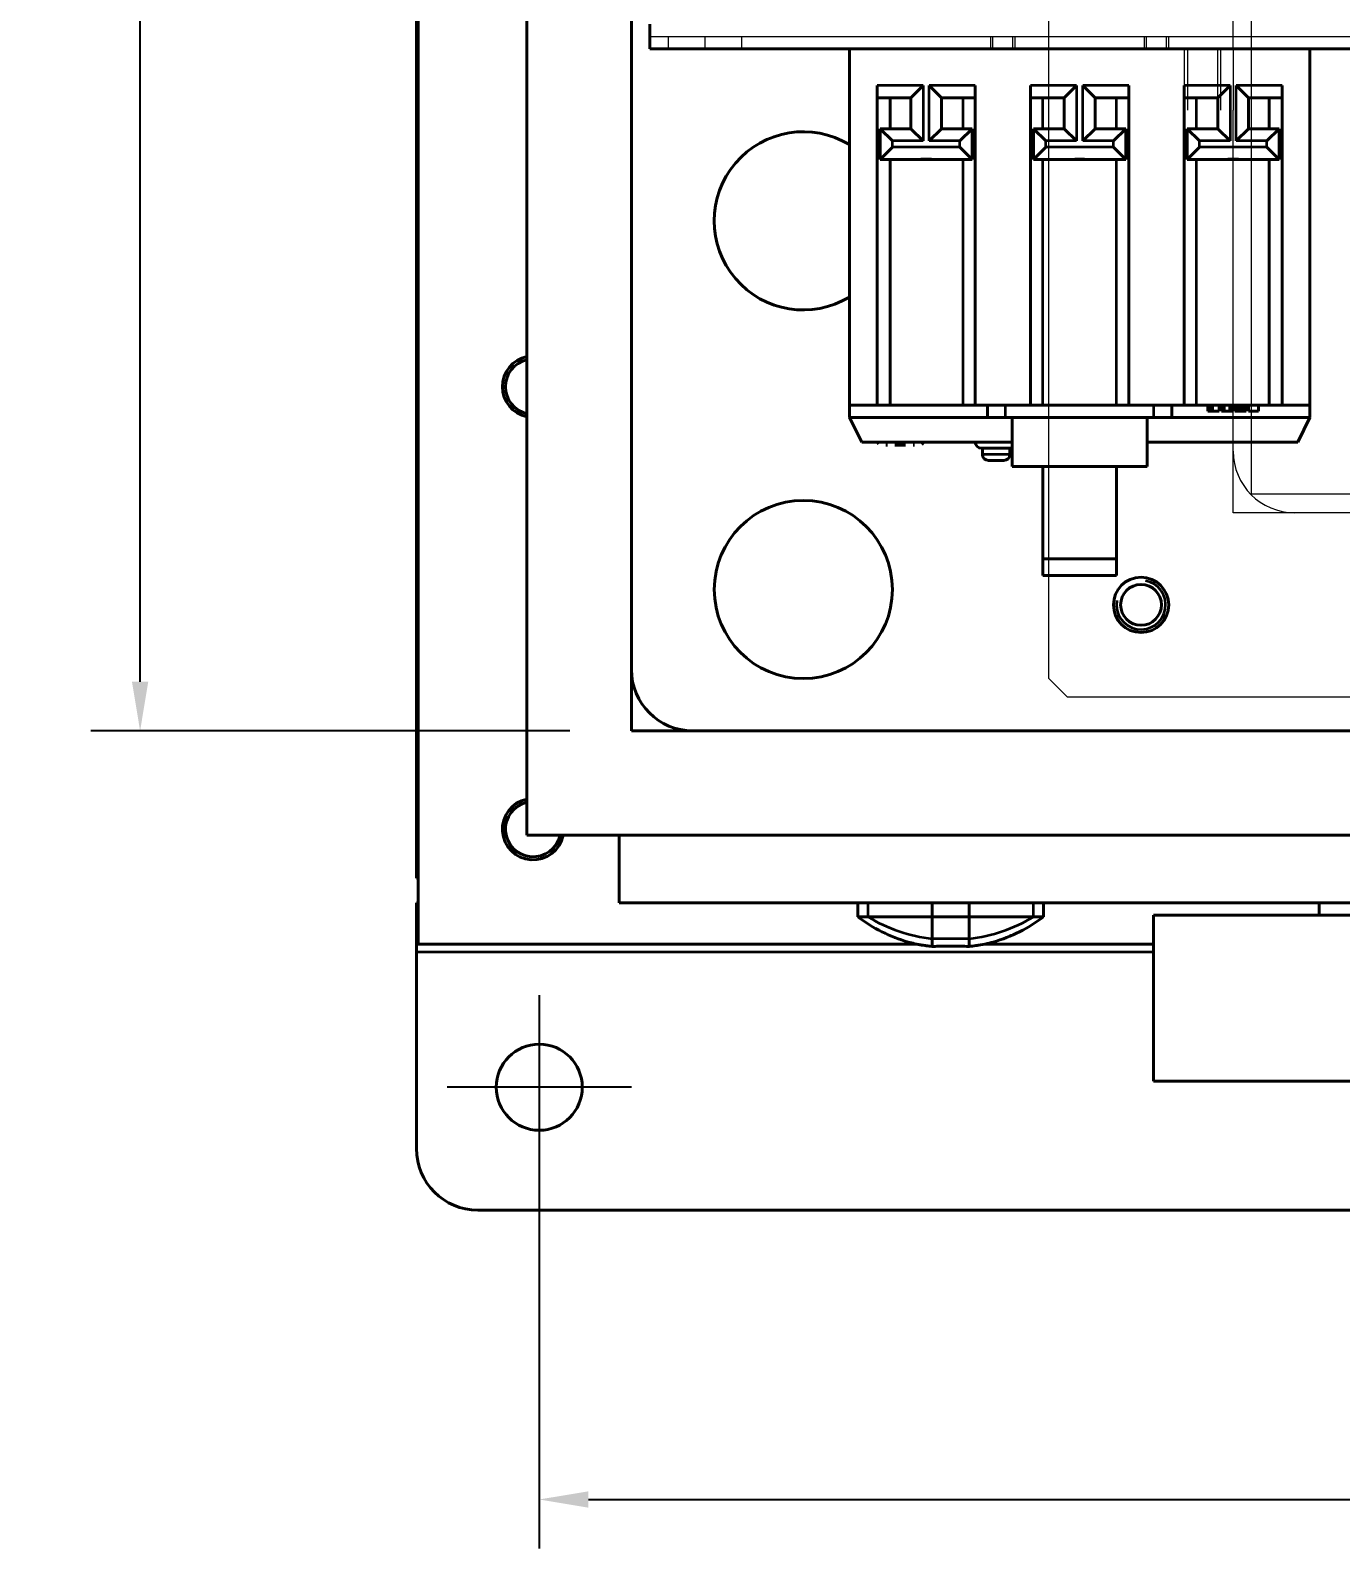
# Model space of a CAD drawing. Header units: millimetres. Extents: x 0 to 3364, y 0 to 2376.
# Drawn here: x 989.4 to 1202.8, y 1583.9 to 1831 of the extents above; entities that cross this region are included whole.
import ezdxf

# ---------------------------------------------------------------- set-up
doc = ezdxf.new("R2010")
doc.units = ezdxf.units.MM
doc.header["$LTSCALE"] = 4
for name, color, linetype, lineweight, true_color in [('가려진 것(ISO)', 2, 'Continuous', 18, 0xffff00), ('가시적인 것(ISO)', 3, 'Continuous', 40, 0x00ff00), ('가시적인 좁은 것(ISO)', 3, 'Continuous', 35, 0x00ff00), ('중심 표식(ISO)', 1, 'Continuous', 25, 0xff0000), ('치수(ISO)', 2, 'Continuous', 25, 0xffff00)]:
    doc.layers.add(name, color=color, linetype=linetype, lineweight=lineweight, true_color=true_color)
doc.styles.add('치수 텍스트_PSTEK_POSCO', font='isocp.shx')
doc.dimstyles.new('치수_PSTEK_POSCO', dxfattribs={"dimscale": 4, "dimtxt": 3, "dimasz": 2, "dimexe": 2, "dimexo": 2.5, "dimgap": 1, "dimtad": 1, "dimrnd": 1e-08, "dimdsep": 46, "dimtxsty": '치수 텍스트_PSTEK_POSCO', "dimcen": 0.09, "dimdle": 10, "dimclrd": 7, "dimclre": 7, "dimclrt": 2, "dimadec": 1, "dimazin": 2, "dimtfac": 1, "dimtmove": 0, "dimatfit": 3, "dimfxl": 1, "dimtolj": 1, "dimlwd": -1, "dimlwe": -1, "dimarcsym": 0})

# ---------------------------------------------------------------- blocks, each defined once
blk = doc.blocks.new('*D29')
at = {"layer": 'Defpoints', "color": 0, "transparency": 16777216}
for p in [(1072.3, 1658.97), (1568.3, 1658.97), (1568.3, 1591.88)]:
    blk.add_point(p, dxfattribs=at)
at = {"layer": '치수(ISO)', "color": 7, "transparency": 16777216}
for p, q in [((1072.3, 1648.97), (1072.3, 1583.88)), ((1568.3, 1648.97), (1568.3, 1583.88)), ((1080.3, 1591.88), (1560.3, 1591.88))]:
    blk.add_line(p, q, dxfattribs=at)
for points in [[(1080.3, 1593.21), (1080.3, 1590.55), (1072.3, 1591.88)], [(1560.3, 1593.21), (1560.3, 1590.55), (1568.3, 1591.88)]]:
    blk.add_solid(points, dxfattribs=at)
at = {"layer": '치수(ISO)', "color": 2, "transparency": 16777216, "insert": (1308.58, 1601.88), "char_height": 12, "attachment_point": 4, "style": '치수 텍스트_PSTEK_POSCO'}
blk.add_mtext('\\A1;496', dxfattribs=at)
blk = doc.blocks.new('*D36')
at = {"layer": 'Defpoints', "color": 0, "transparency": 16777216}
for p in [(1007.3, 1972.97), (1087.3, 1972.97), (1087.3, 1716.97)]:
    blk.add_point(p, dxfattribs=at)
at = {"layer": '치수(ISO)', "color": 7, "transparency": 16777216}
for p, q in [((1077.3, 1972.97), (999.3, 1972.97)), ((1007.3, 1724.97), (1007.3, 1964.97)), ((1077.3, 1716.97), (999.3, 1716.97))]:
    blk.add_line(p, q, dxfattribs=at)
for points in [[(1005.97, 1964.97), (1008.63, 1964.97), (1007.3, 1972.97)], [(1005.97, 1724.97), (1008.63, 1724.97), (1007.3, 1716.97)]]:
    blk.add_solid(points, dxfattribs=at)
at = {"layer": '치수(ISO)', "color": 2, "transparency": 16777216, "insert": (997.3, 1833.72), "char_height": 12, "attachment_point": 4, "rotation": 90, "style": '치수 텍스트_PSTEK_POSCO'}
blk.add_mtext('\\A1;256', dxfattribs=at)

msp = doc.modelspace()

# ---------------------------------------------------------------- linework, layer by layer
at = {"layer": '가려진 것(ISO)'}
for p, q in [((1155.3011, 1725.4741), (1155.3011, 1964.4741)), ((1188.3011, 1755.4741), (1188.3011, 1934.4741)), ((1185.3011, 1827.9741), (1185.3011, 1927.4741)), ((1090.3011, 1829.9741), (1550.3011, 1829.9741)), ((1093.3011, 1829.9741), (1093.3011, 1827.9741)), ((1099.3011, 1827.9741), (1099.3011, 1829.9741)), ((1105.3011, 1827.9741), (1105.3011, 1829.9741)), ((1145.8011, 1829.9741), (1145.8011, 1827.9741)), ((1146.1801, 1827.9741), (1146.1801, 1829.9741)), ((1149.4221, 1827.9741), (1149.4221, 1829.9741)), ((1149.8011, 1827.9741), (1149.8011, 1829.9741)), ((1170.8011, 1829.9741), (1170.8011, 1827.9741)), ((1171.1801, 1827.9741), (1171.1801, 1829.9741)), ((1174.4221, 1827.9741), (1174.4221, 1829.9741)), ((1174.8011, 1827.9741), (1174.8011, 1829.9741)), ((1177.3011, 1827.9741), (1177.3011, 1817.9741)), ((1177.8426, 1827.9741), (1177.8426, 1817.9741)), ((1182.7596, 1827.9741), (1182.7596, 1817.9741)), ((1183.3011, 1817.9741), (1183.3011, 1827.9741)), ((1185.3011, 1827.9741), (1185.3011, 1817.9741)), ((1185.3011, 1762.4741), (1185.3011, 1817.9741)), ((1185.3011, 1752.4741), (1185.3011, 1762.4741)), ((1452.3011, 1755.4741), (1188.3011, 1755.4741)), ((1195.3011, 1752.4741), (1185.3011, 1752.4741)), ((1445.3011, 1752.4741), (1195.3011, 1752.4741)), ((1158.3011, 1722.4741), (1155.3011, 1725.4741)), ((1482.3011, 1722.4741), (1158.3011, 1722.4741))]:
    msp.add_line(p, q, dxfattribs=at)
msp.add_arc((1195.3011, 1762.4741), 10, 180, 270, dxfattribs=at)
at = {"layer": '가시적인 것(ISO)'}
for p, q in [((1052.6011, 2007.6741), (1052.6011, 1682.2741)), ((1052.3011, 1692.9741), (1052.3011, 1996.9741)), ((1070.3011, 1699.9741), (1070.3011, 1989.9741)), ((1087.3011, 1716.9741), (1087.3011, 1972.9741)), ((1090.3011, 1831.9741), (1090.3011, 1827.9741)), ((1550.3011, 1827.9741), (1090.3011, 1827.9741)), ((1122.8011, 1769.9741), (1122.8011, 1827.9741)), ((1197.8011, 1827.9741), (1197.8011, 1769.9741)), ((1127.3011, 1769.9741), (1127.3011, 1821.9741)), ((1134.8011, 1821.9741), (1132.8011, 1819.9741)), ((1135.8011, 1821.9741), (1137.8011, 1819.9741)), ((1143.3003, 1821.9741), (1143.3003, 1769.9741)), ((1152.3011, 1769.9741), (1152.3011, 1821.9741)), ((1159.8011, 1821.9741), (1157.8011, 1819.9741)), ((1160.8011, 1821.9741), (1162.8011, 1819.9741)), ((1168.3011, 1821.9741), (1168.3011, 1769.9741)), ((1177.3019, 1769.9741), (1177.3019, 1821.9741)), ((1184.8011, 1821.9741), (1182.815, 1819.9879)), ((1185.8011, 1821.9741), (1187.7873, 1819.9879)), ((1193.3011, 1821.9741), (1193.3011, 1769.9741)), ((1132.8011, 1819.9741), (1127.3011, 1819.9741)), ((1129.4511, 1814.9741), (1129.4511, 1819.9741)), ((1132.8011, 1819.9741), (1132.8011, 1814.9741)), ((1143.3003, 1819.9741), (1137.8011, 1819.9741)), ((1137.8011, 1814.9741), (1137.8011, 1819.9741)), ((1157.8011, 1819.9741), (1152.3011, 1819.9741)), ((1157.8011, 1819.9741), (1157.8011, 1814.9741)), ((1168.3011, 1819.9741), (1162.8011, 1819.9741)), ((1162.8011, 1814.9741), (1162.8011, 1819.9741)), ((1182.8011, 1819.9741), (1177.3019, 1819.9741)), ((1182.8011, 1819.9741), (1182.8011, 1814.9741)), ((1182.8155, 1814.9672), (1182.8155, 1819.981)), ((1187.7867, 1819.981), (1187.7867, 1814.9672)), ((1193.3011, 1819.9741), (1187.8011, 1819.9741)), ((1187.8011, 1814.9741), (1187.8011, 1819.9741)), ((1191.1511, 1814.9741), (1191.1511, 1819.9741)), ((1132.8011, 1814.9741), (1127.8011, 1814.9741)), ((1129.8011, 1812.9741), (1127.8011, 1814.9741)), ((1127.8011, 1809.9741), (1127.8011, 1814.9741)), ((1134.8011, 1812.9741), (1132.8011, 1814.9741)), ((1135.8011, 1812.9741), (1137.8011, 1814.9741)), ((1142.8011, 1814.9741), (1137.8011, 1814.9741)), ((1140.8011, 1812.9741), (1142.8011, 1814.9741)), ((1142.8011, 1809.9741), (1142.8011, 1814.9741)), ((1154.8011, 1812.9741), (1152.8011, 1814.9741)), ((1152.8011, 1809.9741), (1152.8011, 1814.9741)), ((1157.8011, 1814.9741), (1152.8011, 1814.9741)), ((1159.8011, 1812.9741), (1157.8011, 1814.9741)), ((1160.8011, 1812.9741), (1162.8011, 1814.9741)), ((1167.8011, 1814.9741), (1162.8011, 1814.9741)), ((1165.8011, 1812.9741), (1167.8011, 1814.9741)), ((1167.8011, 1809.9741), (1167.8011, 1814.9741)), ((1179.8011, 1812.9741), (1177.8011, 1814.9741)), ((1177.8011, 1809.9741), (1177.8011, 1814.9741)), ((1182.8011, 1814.9741), (1177.8011, 1814.9741)), ((1184.8011, 1812.9741), (1182.815, 1814.9603)), ((1185.8011, 1812.9741), (1187.7873, 1814.9603)), ((1192.8011, 1814.9741), (1187.8011, 1814.9741)), ((1190.8011, 1812.9741), (1192.8011, 1814.9741)), ((1192.8011, 1809.9741), (1192.8011, 1814.9741)), ((1129.8011, 1811.9741), (1127.8011, 1809.9741)), ((1140.8011, 1811.9741), (1142.8011, 1809.9741)), ((1154.8011, 1811.9741), (1152.8011, 1809.9741)), ((1165.8011, 1811.9741), (1167.8011, 1809.9741)), ((1179.8011, 1811.9741), (1177.8011, 1809.9741)), ((1190.8011, 1811.9741), (1192.8011, 1809.9741)), ((1132.9032, 1809.9741), (1127.8011, 1809.9741)), ((1129.4511, 1769.9741), (1129.4511, 1809.9741)), ((1137.699, 1809.9741), (1132.9032, 1809.9741)), ((1142.8011, 1809.9741), (1137.699, 1809.9741)), ((1157.9032, 1809.9741), (1152.8011, 1809.9741)), ((1162.699, 1809.9741), (1157.9032, 1809.9741)), ((1167.8011, 1809.9741), (1162.699, 1809.9741)), ((1182.9032, 1809.9741), (1177.8011, 1809.9741)), ((1187.699, 1809.9741), (1182.9032, 1809.9741)), ((1192.8011, 1809.9741), (1187.699, 1809.9741)), ((1191.1511, 1769.9741), (1191.1511, 1809.9741)), ((1123.9511, 1769.9741), (1122.8011, 1769.9741)), ((1122.8011, 1769.9741), (1122.8011, 1767.9741)), ((1123.9511, 1769.9741), (1127.3011, 1769.9741)), ((1129.4511, 1769.9741), (1127.3011, 1769.9741)), ((1141.3003, 1769.9741), (1129.4511, 1769.9741)), ((1143.3003, 1769.9741), (1141.3003, 1769.9741)), ((1143.3003, 1769.9741), (1147.0458, 1769.9741)), ((1145.3011, 1769.9741), (1145.3011, 1767.9741)), ((1147.0458, 1769.9741), (1149.3458, 1769.9741)), ((1149.3458, 1769.9741), (1152.3011, 1769.9741)), ((1154.3011, 1769.9741), (1152.3011, 1769.9741)), ((1154.3011, 1769.9741), (1166.3011, 1769.9741)), ((1168.3011, 1769.9741), (1166.3011, 1769.9741)), ((1168.3011, 1769.9741), (1171.2458, 1769.9741)), ((1171.2458, 1769.9741), (1173.5458, 1769.9741)), ((1173.5458, 1769.9741), (1177.3019, 1769.9741)), ((1175.3011, 1769.9741), (1175.3011, 1767.9741)), ((1179.3019, 1769.9741), (1177.3019, 1769.9741)), ((1179.3019, 1769.9741), (1191.1511, 1769.9741)), ((1181.1811, 1769.9741), (1181.1811, 1768.9741)), ((1181.227, 1769.9741), (1181.227, 1768.9741)), ((1181.3186, 1769.9741), (1181.3186, 1768.9741)), ((1181.502, 1769.9741), (1181.502, 1768.9741)), ((1181.6853, 1769.9741), (1181.6853, 1768.9741)), ((1181.9145, 1769.9741), (1181.9145, 1768.9741)), ((1183.0145, 1769.9741), (1183.0145, 1768.9741)), ((1183.3811, 1769.9741), (1183.3811, 1768.9741)), ((1183.6561, 1769.9741), (1183.6561, 1768.9741)), ((1183.8395, 1769.9741), (1183.8395, 1768.9741)), ((1184.7561, 1769.9741), (1184.7561, 1768.9741)), ((1184.9395, 1769.9741), (1184.9395, 1768.9741)), ((1185.2145, 1769.9741), (1185.2145, 1768.9741)), ((1185.5811, 1769.9741), (1185.5811, 1768.9741)), ((1185.627, 1769.9741), (1185.627, 1768.9741)), ((1185.7186, 1769.9741), (1185.7186, 1768.9741)), ((1185.902, 1769.9741), (1185.902, 1768.9741)), ((1186.0853, 1769.9741), (1186.0853, 1768.9741)), ((1186.3145, 1769.9741), (1186.3145, 1768.9741)), ((1186.6811, 1769.9741), (1186.6811, 1768.9741)), ((1186.9103, 1769.9741), (1186.9103, 1768.9741)), ((1187.0936, 1769.9741), (1187.0936, 1768.9741)), ((1187.277, 1769.9741), (1187.277, 1768.9741)), ((1187.3686, 1769.9741), (1187.3686, 1768.9741)), ((1187.4145, 1769.9741), (1187.4145, 1768.9741)), ((1187.7811, 1769.9741), (1187.7811, 1768.9741)), ((1189.4311, 1769.9741), (1189.4311, 1768.9741)), ((1191.1511, 1769.9741), (1193.3011, 1769.9741)), ((1193.3011, 1769.9741), (1196.6511, 1769.9741)), ((1196.6511, 1769.9741), (1197.8011, 1769.9741)), ((1197.8011, 1769.9741), (1197.8011, 1767.9741)), ((1145.3011, 1767.9741), (1122.8011, 1767.9741)), ((1122.8011, 1767.9741), (1124.8011, 1763.9741)), ((1145.3011, 1767.9741), (1148.2011, 1767.9741)), ((1148.2011, 1767.9741), (1172.4011, 1767.9741)), ((1149.3011, 1767.9741), (1149.3011, 1759.9741)), ((1171.3011, 1767.9741), (1171.3011, 1759.9741)), ((1172.4011, 1767.9741), (1175.3011, 1767.9741)), ((1197.8011, 1767.9741), (1175.3011, 1767.9741)), ((1181.227, 1768.9741), (1181.1811, 1768.9741)), ((1181.3186, 1768.9741), (1181.227, 1768.9741)), ((1181.502, 1768.9741), (1181.3186, 1768.9741)), ((1181.6853, 1768.9741), (1181.502, 1768.9741)), ((1181.9145, 1768.9741), (1181.6853, 1768.9741)), ((1183.0145, 1768.9741), (1181.9145, 1768.9741)), ((1183.6561, 1768.9741), (1183.3811, 1768.9741)), ((1183.8395, 1768.9741), (1183.6561, 1768.9741)), ((1184.7561, 1768.9741), (1183.8395, 1768.9741)), ((1184.9395, 1768.9741), (1184.7561, 1768.9741)), ((1185.2145, 1768.9741), (1184.9395, 1768.9741)), ((1185.627, 1768.9741), (1185.5811, 1768.9741)), ((1185.7186, 1768.9741), (1185.627, 1768.9741)), ((1185.902, 1768.9741), (1185.7186, 1768.9741)), ((1186.0853, 1768.9741), (1185.902, 1768.9741)), ((1186.3145, 1768.9741), (1186.0853, 1768.9741)), ((1186.6811, 1768.9741), (1186.3145, 1768.9741)), ((1186.9103, 1768.9741), (1186.6811, 1768.9741)), ((1187.0936, 1768.9741), (1186.9103, 1768.9741)), ((1187.277, 1768.9741), (1187.0936, 1768.9741)), ((1187.3686, 1768.9741), (1187.277, 1768.9741)), ((1187.4145, 1768.9741), (1187.3686, 1768.9741)), ((1189.4311, 1768.9741), (1187.7811, 1768.9741)), ((1195.8011, 1763.9741), (1197.8011, 1767.9741)), ((1149.3011, 1763.9741), (1124.8011, 1763.9741)), ((1128.9886, 1763.4741), (1128.7386, 1763.4741)), ((1131.9261, 1763.4741), (1130.1761, 1763.4741)), ((1133.4261, 1763.4741), (1133.1761, 1763.4741)), ((1149.3011, 1762.9741), (1144.3011, 1762.9741)), ((1144.4511, 1762.9741), (1144.4511, 1761.9741)), ((1148.9511, 1762.9741), (1148.9511, 1761.9741)), ((1195.8011, 1763.9741), (1171.3011, 1763.9741)), ((1147.9511, 1760.9741), (1145.4511, 1760.9741)), ((1171.3011, 1759.9741), (1149.3011, 1759.9741)), ((1154.3011, 1744.9703), (1154.3011, 1759.9741)), ((1166.3011, 1744.9703), (1166.3011, 1759.9741)), ((1154.3011, 1742.2775), (1154.3011, 1744.9703)), ((1166.3011, 1744.9703), (1154.3011, 1744.9703)), ((1166.3011, 1742.2775), (1166.3011, 1744.9703)), ((1166.3011, 1742.2775), (1154.3011, 1742.2775)), ((1553.3011, 1716.9741), (1087.3011, 1716.9741)), ((1570.3011, 1699.9741), (1070.3011, 1699.9741)), ((1085.3011, 1699.9741), (1085.3011, 1688.9741)), ((1052.3011, 1692.9741), (1052.6011, 1692.9741)), ((1052.3011, 1684.9741), (1052.3011, 1688.9741)), ((1052.3011, 1688.9741), (1052.6011, 1688.9741)), ((1085.3011, 1688.9741), (1555.3011, 1688.9741)), ((1124.1636, 1686.705), (1124.1636, 1688.9741)), ((1136.3011, 1686.705), (1136.3011, 1688.9741)), ((1142.3011, 1686.705), (1142.3011, 1688.9741)), ((1154.4386, 1686.705), (1154.4386, 1688.9741)), ((1199.3011, 1688.9741), (1199.3011, 1686.9741)), ((1142.3011, 1686.705), (1136.3011, 1686.705)), ((1136.3011, 1683.1333), (1136.3011, 1686.705)), ((1142.3011, 1683.1333), (1142.3011, 1686.705)), ((1172.3011, 1686.9741), (1172.3011, 1659.9741)), ((1219.5443, 1686.9741), (1172.3011, 1686.9741)), ((1052.3011, 1680.9741), (1052.3011, 1684.9741)), ((1052.6011, 1684.9741), (1052.3011, 1684.9741)), ((1136.3011, 1681.8895), (1136.3011, 1683.1333)), ((1142.3011, 1681.8895), (1142.3011, 1683.1333)), ((1052.3011, 1648.9741), (1052.3011, 1680.9741)), ((1052.6011, 1682.2741), (1133.7059, 1682.2741)), ((1144.8953, 1682.2741), (1172.3011, 1682.2741)), ((1524.3011, 1659.9741), (1172.3011, 1659.9741)), ((1062.3011, 1638.9741), (1578.3011, 1638.9741))]:
    msp.add_line(p, q, dxfattribs=at)
for centre, radius in [((1115.3011, 1739.9741), 14.5), ((1170.3011, 1737.4741), 4.5), ((1170.3011, 1737.4741), 3.3235), ((1072.3011, 1658.9741), 7)]:
    msp.add_circle(centre, radius, dxfattribs=at)
for centre, radius, start, end in [((1115.3011, 1799.9741), 14.5, 58.85261, 301.14739), ((1071.3011, 1772.9741), 5, 101.536959, 258.463041), ((1071.3011, 1772.9741), 4.5, 102.839588, 257.160412), ((1127.9011, 1763.9741), 0.5, 180, 225.572996), ((1134.3011, 1763.9741), 0.5, 308.682222, 0), ((1144.3011, 1763.9741), 1, 180, 270), ((1145.4511, 1761.9741), 1, 180, 270), ((1147.9511, 1761.9741), 1, 270, 0), ((1097.3011, 1726.9741), 10, 180, 270), ((1071.3011, 1700.9741), 5, 101.536959, 348.463041), ((1071.3011, 1700.9741), 4.5, 102.839588, 347.160412), ((1139.3011, 1706.7141), 25.09, 232.891459, 253.987162), ((1139.3011, 1706.7141), 25.09, 286.012838, 307.108541), ((1062.3011, 1648.9741), 10, 180, 270)]:
    msp.add_arc(centre, radius, start, end, dxfattribs=at)
for points, knots in [([(1182.8151, 1819.9813), (1182.8106, 1819.981), (1182.8035, 1819.9706), (1182.8012, 1819.9741), (1182.8011, 1819.9741)], [0.016278795, 0.016278795, 0.016278795, 0.016278795, 0.5, 1, 1, 1, 1]), ([(1187.7871, 1819.9813), (1187.7917, 1819.981), (1187.7987, 1819.9706), (1187.8011, 1819.9741), (1187.8011, 1819.9741)], [0.016278795, 0.016278795, 0.016278795, 0.016278795, 0.5, 1, 1, 1, 1]), ([(1182.8151, 1814.9669), (1182.8106, 1814.9672), (1182.8035, 1814.9777), (1182.8012, 1814.9741), (1182.8011, 1814.9741)], [0.016278795, 0.016278795, 0.016278795, 0.016278795, 0.5, 1, 1, 1, 1]), ([(1187.7871, 1814.9669), (1187.7917, 1814.9672), (1187.7987, 1814.9777), (1187.8011, 1814.9741), (1187.8011, 1814.9741)], [0.016278795, 0.016278795, 0.016278795, 0.016278795, 0.5, 1, 1, 1, 1]), ([(1132.9034, 1809.9741), (1133.4386, 1809.9741), (1133.9727, 1809.9824), (1134.506, 1809.9865), (1135.0392, 1809.9907), (1135.5714, 1809.9906), (1136.1034, 1809.9865), (1136.6354, 1809.9823), (1137.1671, 1809.9741), (1137.6988, 1809.9741)], [0, 0, 0, 0, 0.33333333, 0.33333333, 0.33333333, 0.66666667, 0.66666667, 0.66666667, 1, 1, 1, 1]), ([(1157.9034, 1809.9741), (1158.4386, 1809.9741), (1158.9727, 1809.9824), (1159.506, 1809.9865), (1160.0392, 1809.9907), (1160.5714, 1809.9906), (1161.1034, 1809.9865), (1161.6354, 1809.9823), (1162.1671, 1809.9741), (1162.6988, 1809.9741)], [0, 0, 0, 0, 0.33333333, 0.33333333, 0.33333333, 0.66666667, 0.66666667, 0.66666667, 1, 1, 1, 1]), ([(1182.9034, 1809.9741), (1183.4386, 1809.9741), (1183.9727, 1809.9824), (1184.506, 1809.9865), (1185.0392, 1809.9907), (1185.5714, 1809.9906), (1186.1034, 1809.9865), (1186.6354, 1809.9823), (1187.1671, 1809.9741), (1187.6988, 1809.9741)], [0, 0, 0, 0, 0.33333333, 0.33333333, 0.33333333, 0.66666667, 0.66666667, 0.66666667, 1, 1, 1, 1]), ([(1124.1636, 1686.705), (1124.2194, 1686.705), (1124.303, 1686.705), (1124.7216, 1686.705), (1124.896, 1686.705), (1125.3147, 1686.705), (1125.559, 1686.705), (1125.8376, 1686.705)], [-0.794182825, -0.794182825, -0.794182825, -0.794182825, -0.397060479, -0.397060479, -0.1985164, -0.1985164, -0.000001, -0.000001, -0.000001, -0.000001]), ([(1125.8376, 1686.705), (1126.341, 1686.705), (1126.9414, 1686.705), (1128.3404, 1686.705), (1129.1369, 1686.705), (1130.4724, 1686.705), (1130.9401, 1686.705), (1132.1625, 1686.705), (1132.9412, 1686.705), (1134.167, 1686.705), (1134.5837, 1686.705), (1135.4328, 1686.7049), (1135.8645, 1686.705), (1136.3011, 1686.705)], [-1.4373876, -1.4373876, -1.4373876, -1.4373876, -1.07799796, -1.07799796, -0.71829101, -0.71829101, -0.53864198, -0.53864198, -0.26919777, -0.26919777, -0.13451784, -0.13451784, -0.000001, -0.000001, -0.000001, -0.000001]), ([(1142.3011, 1686.705), (1142.7378, 1686.705), (1143.1694, 1686.7049), (1144.0185, 1686.705), (1144.4352, 1686.705), (1145.661, 1686.705), (1146.4398, 1686.705), (1147.6621, 1686.705), (1148.1298, 1686.705), (1149.4653, 1686.705), (1150.2618, 1686.705), (1151.6609, 1686.705), (1152.2612, 1686.705), (1152.7646, 1686.705)], [-1.43451955, -1.43451955, -1.43451955, -1.43451955, -1.30026929, -1.30026929, -1.16585639, -1.16585639, -0.89694514, -0.89694514, -0.71765182, -0.71765182, -0.35866508, -0.35866508, -0.000001, -0.000001, -0.000001, -0.000001]), ([(1152.7646, 1686.705), (1153.0433, 1686.705), (1153.2876, 1686.705), (1153.7062, 1686.705), (1153.8806, 1686.705), (1154.2993, 1686.705), (1154.3829, 1686.705), (1154.4386, 1686.705)], [-0.79365146, -0.79365146, -0.79365146, -0.79365146, -0.595268882, -0.595268882, -0.396857642, -0.396857642, -0.000001, -0.000001, -0.000001, -0.000001]), ([(1136.3068, 1681.8885), (1135.2855, 1681.9879), (1134.3066, 1682.14), (1133.0679, 1682.4126), (1132.7132, 1682.502), (1132.38, 1682.5976)], [0, 0, 0, 0, 0.321773695, 0.321773695, 0.459943574, 0.459943574, 0.459943574, 0.459943574]), ([(1146.2223, 1682.5976), (1145.3948, 1682.3602), (1144.424, 1682.1597), (1143.0294, 1681.9672), (1142.6656, 1681.9245), (1142.2955, 1681.8885)], [0, 0, 0, 0, 0.343124535, 0.343124535, 0.459743791, 0.459743791, 0.459743791, 0.459743791])]:
    msp.add_open_spline(points, degree=3, knots=knots, dxfattribs=at)
for points in [[(1149.3433, 1683.7214), (1149.2528, 1683.6819), (1149.1138, 1683.6217), (1148.9315, 1683.546)], [(1136.3014, 1681.8895), (1136.3043, 1681.8887), (1136.3072, 1681.8883), (1136.3101, 1681.8885)], [(1139.3023, 1681.9265), (1138.2932, 1681.9265), (1137.2728, 1681.9111), (1136.3101, 1681.8884)], [(1142.2922, 1681.8884), (1141.3302, 1681.9111), (1140.3106, 1681.9265), (1139.3023, 1681.9265)], [(1142.2922, 1681.8884), (1142.2951, 1681.8883), (1142.298, 1681.8887), (1142.3009, 1681.8895)]]:
    msp.add_open_spline(points, degree=3, dxfattribs=at)
at = {"layer": '가시적인 좁은 것(ISO)'}
for p, q in [((1134.8011, 1821.9741), (1127.3011, 1821.9741)), ((1134.8011, 1821.9741), (1134.8011, 1812.9741)), ((1135.8011, 1812.9741), (1135.8011, 1821.9741)), ((1143.3003, 1821.9741), (1135.8011, 1821.9741)), ((1159.8011, 1821.9741), (1152.3011, 1821.9741)), ((1159.8011, 1821.9741), (1159.8011, 1812.9741)), ((1160.8011, 1812.9741), (1160.8011, 1821.9741)), ((1168.3011, 1821.9741), (1160.8011, 1821.9741)), ((1184.8011, 1821.9741), (1177.3019, 1821.9741)), ((1184.8011, 1821.9741), (1184.8011, 1812.9741)), ((1185.8011, 1812.9741), (1185.8011, 1821.9741)), ((1193.3011, 1821.9741), (1185.8011, 1821.9741)), ((1141.3003, 1819.9741), (1141.3003, 1814.9741)), ((1154.3011, 1814.9741), (1154.3011, 1819.9741)), ((1166.3011, 1814.9741), (1166.3011, 1819.9741)), ((1179.3019, 1814.9741), (1179.3019, 1819.9741)), ((1134.8011, 1812.9741), (1129.8011, 1812.9741)), ((1129.8011, 1811.9741), (1129.8011, 1812.9741)), ((1140.8011, 1811.9741), (1129.8011, 1811.9741)), ((1140.8011, 1812.9741), (1135.8011, 1812.9741)), ((1140.8011, 1811.9741), (1140.8011, 1812.9741)), ((1159.8011, 1812.9741), (1154.8011, 1812.9741)), ((1154.8011, 1811.9741), (1154.8011, 1812.9741)), ((1165.8011, 1811.9741), (1154.8011, 1811.9741)), ((1165.8011, 1812.9741), (1160.8011, 1812.9741)), ((1165.8011, 1811.9741), (1165.8011, 1812.9741)), ((1184.8011, 1812.9741), (1179.8011, 1812.9741)), ((1179.8011, 1811.9741), (1179.8011, 1812.9741)), ((1190.8011, 1811.9741), (1179.8011, 1811.9741)), ((1190.8011, 1812.9741), (1185.8011, 1812.9741)), ((1190.8011, 1811.9741), (1190.8011, 1812.9741)), ((1141.3003, 1809.9741), (1141.3003, 1769.9741)), ((1154.3011, 1769.9741), (1154.3011, 1809.9741)), ((1166.3011, 1769.9741), (1166.3011, 1809.9741)), ((1179.3019, 1769.9741), (1179.3019, 1809.9741)), ((1148.2011, 1767.9741), (1148.2011, 1769.9741)), ((1172.4011, 1767.9741), (1172.4011, 1769.9741)), ((1148.9511, 1761.9741), (1144.4511, 1761.9741)), ((1125.8376, 1686.705), (1125.8376, 1688.9741)), ((1152.7646, 1686.705), (1152.7646, 1688.9741)), ((1142.3011, 1683.1333), (1136.3011, 1683.1333)), ((1172.3011, 1680.9741), (1052.3011, 1680.9741))]:
    msp.add_line(p, q, dxfattribs=at)
msp.add_arc((1170.3011, 1737.4741), 4, 170, 80, dxfattribs=at)
for centre, major_axis, ratio, start_param, end_param in [((1139.3011, 1706.933), (-25.09, 0), 0.95542491, 1.0043829, 1.45094002), ((1139.3011, 1706.933), (-25.09, 0), 0.95542491, 1.69065264, 2.13720975), ((1139.3023, 1682.2265), (0, -0.3), 0.00012283, 0, 0.09109107)]:
    msp.add_ellipse(centre, major_axis=major_axis, ratio=ratio, start_param=start_param, end_param=end_param, dxfattribs=at)
for points, knots in [([(1132.38, 1682.5976), (1132.7528, 1682.4906), (1133.1481, 1682.3928), (1133.5573, 1682.3055), (1133.6257, 1682.2909), (1133.6945, 1682.2766), (1133.7637, 1682.2625), (1134.1088, 1682.1926), (1134.4655, 1682.1293), (1134.8444, 1682.0712), (1134.9941, 1682.0482), (1135.1474, 1682.0261), (1135.3039, 1682.005), (1135.6229, 1681.9621), (1135.9558, 1681.9232), (1136.3011, 1681.8896)], [0.000000002, 0.000000002, 0.000000002, 0.000000002, 0.333333333, 0.333333333, 0.333333333, 0.389038849, 0.389038849, 0.389038849, 0.666666667, 0.666666667, 0.666666667, 0.776400558, 0.776400558, 0.776400558, 0.999989144, 0.999989144, 0.999989144, 0.999989144]), ([(1136.3012, 1681.8895), (1136.6546, 1681.898), (1137.0266, 1681.9057), (1137.4198, 1681.912), (1137.5134, 1681.9135), (1137.6082, 1681.9149), (1137.7043, 1681.9162), (1138.2039, 1681.9231), (1138.7371, 1681.9277), (1139.3023, 1681.9277)], [0, 0, 0, 0, 0.40386338, 0.40386338, 0.40386338, 0.5, 0.5, 0.5, 1, 1, 1, 1]), ([(1139.3023, 1681.9277), (1139.778, 1681.9277), (1140.2653, 1681.9244), (1140.7655, 1681.918), (1140.8067, 1681.9175), (1140.8479, 1681.917), (1140.8891, 1681.9164), (1141.3501, 1681.9101), (1141.8219, 1681.901), (1142.3011, 1681.8896)], [0.000000008, 0.000000008, 0.000000008, 0.000000008, 0.5, 0.5, 0.5, 0.541100474, 0.541100474, 0.541100474, 0.999998195, 0.999998195, 0.999998195, 0.999998195]), ([(1142.3011, 1681.8896), (1142.5831, 1681.917), (1142.8647, 1681.9488), (1143.1454, 1681.9849), (1143.3077, 1682.0058), (1143.4697, 1682.0282), (1143.6311, 1682.0521), (1143.9908, 1682.1053), (1144.3477, 1682.1659), (1144.7027, 1682.2355), (1144.7824, 1682.2511), (1144.862, 1682.2671), (1144.9415, 1682.2837), (1145.3751, 1682.3739), (1145.8059, 1682.4781), (1146.2223, 1682.5976)], [0.000007929, 0.000007929, 0.000007929, 0.000007929, 0.211194987, 0.211194987, 0.211194987, 0.333333333, 0.333333333, 0.333333333, 0.605566963, 0.605566963, 0.605566963, 0.666666667, 0.666666667, 0.666666667, 0.999999987, 0.999999987, 0.999999987, 0.999999987])]:
    msp.add_open_spline(points, degree=3, knots=knots, dxfattribs=at)
at = {"layer": '중심 표식(ISO)', "linetype": 'Continuous'}
for p, q in [((1072.3011, 1673.9741), (1072.3011, 1643.9741)), ((1087.3011, 1658.9741), (1057.3011, 1658.9741))]:
    msp.add_line(p, q, dxfattribs=at)

# ---------------------------------------------------------------- dimensions: what is measured, and where the dimension line sits
at = {"layer": '치수(ISO)', "color": 7}
for base, p1, p2, angle, picture, middle in [((1007.3011, 1972.9741), (1087.3011, 1716.9741), (1087.3011, 1972.9741), 90, '*D36', (1007.3011, 1844.9741)), ((1568.3011, 1591.8801), (1072.3011, 1658.9741), (1568.3011, 1658.9741), 180, '*D29', (1320.3011, 1591.8801))]:
    dim = msp.add_linear_dim(base=base, p1=p1, p2=p2, angle=angle, dimstyle='치수_PSTEK_POSCO', override={"dimdec": 2, "dimtp": 0, "dimtm": 0, "dimtdec": 2, "dimtofl": 0, "dimatfit": 1}, dxfattribs=at)
    dim.commit()
    dim.dimension.update_dxf_attribs({"geometry": picture, "text_midpoint": middle, "dimtype": 160})

doc.saveas('drawing.dxf')
